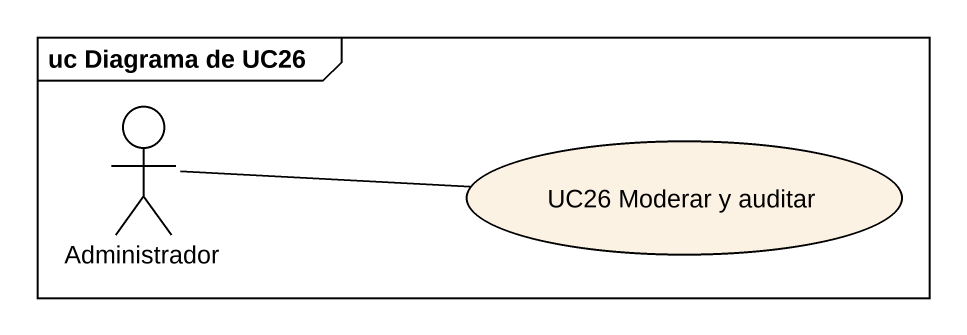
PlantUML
@startuml
mainframe uc Diagrama de UC26
actor Administrador
usecase "UC26 Moderar y auditar" as UC26_Moderar_y_auditar
Administrador -right- UC26_Moderar_y_auditar
@enduml
